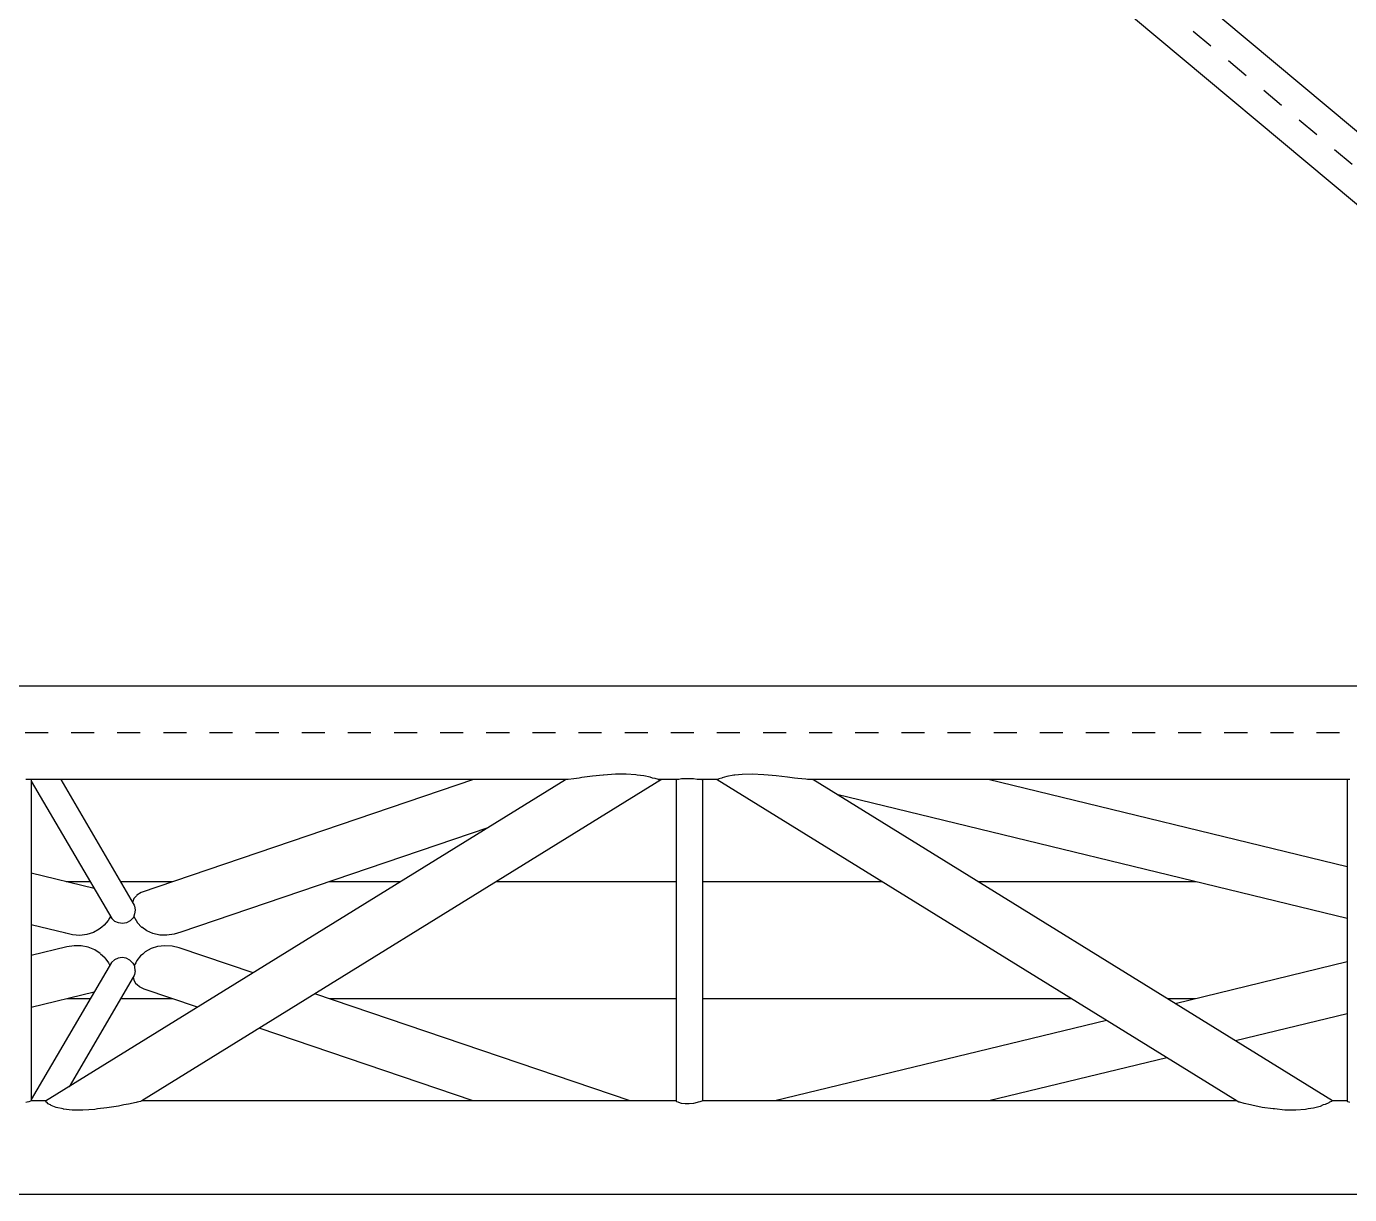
# Model space of a CAD drawing. Header units: millimetres. Extents: x 149919 to 150445, y 136651 to 136866.
# Drawn here: x 150251.52 to 150257.26, y 136724.67 to 136729.74 of the extents above; entities that cross this region are included whole.
import ezdxf

# ---------------------------------------------------------------- set-up
doc = ezdxf.new("R2010")
doc.units = ezdxf.units.MM
doc.header["$LTSCALE"] = 0.25
doc.linetypes.add('CENTER', pattern=[50.8, 31.75, -6.35, 6.35, -6.35])
doc.linetypes.add('XKITLINE00', pattern=[0])

# ---------------------------------------------------------------- blocks, each defined once
blk = doc.blocks.new('çatıı')
at = {"color": 8, "linetype": 'CENTER'}
for p, q in [((10096.38, 9090.27), (11840, 7630.27)), ((11840, 7630.27), (10454.1, 7630.27))]:
    blk.add_line(p, q, dxfattribs=at)
at = {"color": 8, "linetype": 'XKITLINE00'}
for p, q in [((11763.8, 7709.97), (10987.16, 8360.28)), ((11763.8, 7678.19), (10968.19, 8344.39)), ((11718.97, 7650.57), (10454.1, 7650.57)), ((10970.88, 7609.97), (10970.38, 7610.08)), ((11205.36, 7609.97), (10970.88, 7609.97)), ((10971.64, 7609.96), (10970.88, 7609.97)), ((10972.45, 7609.95), (10971.64, 7609.96)), ((10972.26, 7609.97), (10972.23, 7609.95)), ((10972.61, 7609.93), (10972.45, 7609.95)), ((10972.65, 7609.97), (10972.61, 7609.93)), ((10972.73, 7609.97), (10972.73, 7470.61)), ((10972.73, 7609.34), (11007.69, 7549.65)), ((11204.41, 7609.94), (10978.91, 7470.45)), ((10985.48, 7609.97), (11016.96, 7556.21)), ((11164.43, 7609.97), (11020.29, 7560.97)), ((11245.95, 7609.97), (11020.64, 7470.6)), ((11205.35, 7609.97), (11204.41, 7609.94)), ((11204.53, 7609.97), (11204.47, 7609.95)), ((11205.49, 7609.97), (11205.35, 7609.97)), ((11207.89, 7610.37), (11205.49, 7609.97)), ((11210.26, 7610.63), (11207.89, 7610.37)), ((11211.48, 7610.86), (11210.26, 7610.63)), ((11216.02, 7611.47), (11211.48, 7610.86)), ((11220.62, 7611.88), (11216.02, 7611.47)), ((11220.88, 7611.92), (11220.62, 7611.88)), ((11225.99, 7612.29), (11220.88, 7611.92)), ((11230.71, 7612.32), (11225.99, 7612.29)), ((11234.78, 7612.02), (11230.71, 7612.32)), ((11235.47, 7611.88), (11234.78, 7612.02)), ((11238.32, 7611.57), (11235.47, 7611.88)), ((11241.12, 7610.99), (11238.32, 7611.57)), ((11242.03, 7610.63), (11241.12, 7610.99)), ((11243.25, 7610.45), (11242.03, 7610.63)), ((11244.73, 7610.03), (11243.25, 7610.45)), ((11244.73, 7610.03), (11244.78, 7609.97)), ((11253.19, 7609.97), (11244.78, 7609.97)), ((11245.77, 7609.95), (11244.78, 7609.97)), ((11245.83, 7609.93), (11245.77, 7609.95)), ((11245.91, 7609.97), (11245.83, 7609.93)), ((11252.6, 7609.96), (11252.32, 7609.94)), ((11252.32, 7609.94), (11252.32, 7470.49)), ((11252.48, 7609.97), (11252.46, 7609.95)), ((11253.18, 7609.97), (11252.6, 7609.96)), ((11253.41, 7610.05), (11253.18, 7609.97)), ((11254.67, 7610.26), (11253.41, 7610.05)), ((11256.26, 7610.37), (11254.67, 7610.26)), ((11258.02, 7610.37), (11256.26, 7610.37)), ((11259.78, 7610.27), (11258.02, 7610.37)), ((11261.37, 7610.08), (11259.78, 7610.27)), ((11261.87, 7609.97), (11261.37, 7610.08)), ((11270.23, 7609.97), (11261.86, 7609.97)), ((11262.63, 7609.96), (11261.87, 7609.97)), ((11263.44, 7609.95), (11262.63, 7609.96)), ((11263.24, 7609.97), (11263.22, 7609.95)), ((11263.6, 7609.93), (11263.44, 7609.95)), ((11263.64, 7609.97), (11263.6, 7609.93)), ((11263.72, 7609.97), (11263.72, 7470.61)), ((11270.25, 7609.97), (11270.14, 7609.94)), ((11495.54, 7470.51), (11270.14, 7609.94)), ((11270.5, 7609.97), (11270.25, 7609.97)), ((11270.87, 7610.31), (11270.5, 7609.97)), ((11272.16, 7610.62), (11270.87, 7610.31)), ((11272.3, 7610.75), (11272.16, 7610.62)), ((11274.29, 7611.38), (11272.3, 7610.75)), ((11277.28, 7611.84), (11274.29, 7611.38)), ((11277.73, 7611.87), (11277.28, 7611.84)), ((11280.89, 7612.24), (11277.73, 7611.87)), ((11285.33, 7612.33), (11280.89, 7612.24)), ((11290.4, 7612.07), (11285.33, 7612.33)), ((11292.27, 7611.87), (11290.4, 7612.07)), ((11295.62, 7611.63), (11292.27, 7611.87)), ((11300.65, 7611.08), (11295.62, 7611.63)), ((11303.69, 7610.62), (11300.65, 7611.08)), ((11305.14, 7610.5), (11303.69, 7610.62)), ((11308.6, 7610.09), (11305.14, 7610.5)), ((11309.31, 7609.97), (11308.6, 7610.09)), ((11544.18, 7609.97), (11309.29, 7609.97)), ((11310.72, 7609.95), (11309.31, 7609.97)), ((11311.42, 7609.94), (11310.72, 7609.95)), ((11311.44, 7609.97), (11311.42, 7609.94)), ((11536.88, 7470.61), (11311.58, 7609.97)), ((11543.31, 7572.11), (11387.6, 7609.97)), ((11543.59, 7609.96), (11543.31, 7609.94)), ((11543.31, 7609.94), (11543.31, 7470.48)), ((11543.47, 7609.97), (11543.45, 7609.95)), ((11544.17, 7609.97), (11543.59, 7609.96)), ((11544.4, 7610.05), (11544.17, 7609.97)), ((11543.31, 7549.7), (11322.05, 7603.5)), ((11170.63, 7589.05), (11037.55, 7543.81)), ((11000.04, 7562.7), (10972.73, 7569.34)), ((10998.3, 7565.67), (10987.81, 7565.67)), ((11034.12, 7565.67), (11011.34, 7565.67)), ((11020.29, 7560.97), (11018.53, 7559.85)), ((11132.84, 7565.67), (11101.87, 7565.67)), ((11252.32, 7565.67), (11174.33, 7565.67)), ((11341.71, 7565.67), (11263.72, 7565.67)), ((11477.68, 7565.67), (11383.2, 7565.67)), ((11017.24, 7558.33), (11016.61, 7556.67)), ((11016.96, 7556.21), (11016.83, 7556.3)), ((11016.96, 7556.21), (11017.33, 7555.48)), ((11018.29, 7559.52), (11017.24, 7558.33)), ((11017.33, 7555.48), (11017.54, 7555.09)), ((11017.54, 7555.09), (11017.72, 7553.55)), ((11018.53, 7559.85), (11018.29, 7559.52)), ((11006.61, 7549.84), (11006.09, 7548.84)), ((11007.13, 7550.59), (11006.61, 7549.84)), ((11008.93, 7548.48), (11007.69, 7549.65)), ((11016.7, 7549.83), (11015.57, 7548.72)), ((11016.83, 7549.96), (11016.7, 7549.83)), ((11017.11, 7550.45), (11016.83, 7549.96)), ((11017.17, 7550.68), (11017.11, 7550.45)), ((11017.52, 7551.71), (11017.17, 7550.68)), ((11017.17, 7550.69), (11017.44, 7550.01)), ((11017.44, 7550.01), (11017.57, 7549.83)), ((11017.69, 7553.35), (11017.52, 7551.71)), ((11017.57, 7549.83), (11018.72, 7547.86)), ((11017.72, 7553.55), (11017.69, 7553.35)), ((10987.63, 7543.31), (10972.73, 7546.93)), ((10999.66, 7543.67), (10996.8, 7542.78)), ((11002.17, 7545.05), (10999.66, 7543.67)), ((11003.28, 7546.02), (11002.17, 7545.05)), ((11004.32, 7546.8), (11003.28, 7546.02)), ((11006.09, 7548.84), (11004.32, 7546.8)), ((11010.5, 7547.77), (11008.93, 7548.48)), ((11012.24, 7547.56), (11010.5, 7547.77)), ((11013.99, 7547.89), (11012.24, 7547.56)), ((11015.57, 7548.72), (11013.99, 7547.89)), ((11018.72, 7547.86), (11020.53, 7546.02)), ((11020.53, 7546.02), (11020.59, 7545.96)), ((11022.8, 7544.35), (11020.59, 7545.96)), ((11025.44, 7543.19), (11022.8, 7544.35)), ((11037.55, 7543.81), (11034.6, 7542.86)), ((10987.63, 7543.31), (10987.54, 7543.34)), ((10990.63, 7542.59), (10987.63, 7543.31)), ((10991.25, 7537.9), (10988.12, 7537.43)), ((10993.74, 7542.41), (10990.63, 7542.59)), ((10994.41, 7537.83), (10991.25, 7537.9)), ((10996.8, 7542.78), (10993.74, 7542.41)), ((11028.39, 7542.54), (11025.44, 7543.19)), ((11030.57, 7537.93), (11027.49, 7537.56)), ((11031.49, 7542.43), (11028.39, 7542.54)), ((11033.74, 7537.75), (11030.57, 7537.93)), ((11034.6, 7542.86), (11031.49, 7542.43)), ((10988.12, 7537.43), (10972.73, 7533.68)), ((10997.45, 7537.22), (10994.41, 7537.83)), ((11000.21, 7536.11), (10997.45, 7537.22)), ((11002.56, 7534.54), (11000.21, 7536.11)), ((11002.56, 7534.54), (11002.77, 7534.31)), ((11004.63, 7532.66), (11002.77, 7534.31)), ((11004.63, 7532.66), (11006.17, 7530.52)), ((11010.38, 7532.58), (11008.81, 7531.86)), ((11012.12, 7532.79), (11010.38, 7532.58)), ((11013.87, 7532.47), (11012.12, 7532.79)), ((11015.45, 7531.64), (11013.87, 7532.47)), ((11020.07, 7533.55), (11018.45, 7531.52)), ((11021.04, 7534.31), (11020.07, 7533.55)), ((11022.14, 7535.3), (11021.04, 7534.31)), ((11024.63, 7536.67), (11022.14, 7535.3)), ((11027.49, 7537.56), (11024.63, 7536.67)), ((11036.82, 7537.04), (11033.74, 7537.75)), ((11068.91, 7526.13), (11036.82, 7537.04)), ((11007.57, 7530.7), (10972.73, 7471.21)), ((11006.17, 7530.52), (11006.8, 7529.4)), ((11008.81, 7531.86), (11007.57, 7530.7)), ((11016.6, 7530.51), (11015.45, 7531.64)), ((11016.71, 7530.4), (11016.6, 7530.51)), ((11016.71, 7530.4), (11017.28, 7529.42)), ((11017.28, 7529.42), (11017.49, 7528.8)), ((11017.33, 7529.33), (11017.32, 7529.3)), ((11018.01, 7530.51), (11017.33, 7529.33)), ((11017.49, 7528.8), (11017.66, 7527.15)), ((11017.7, 7526.96), (11017.51, 7525.42)), ((11017.66, 7527.15), (11017.7, 7526.96)), ((11018.45, 7531.52), (11018.01, 7530.51)), ((11543.31, 7530.91), (11468.72, 7512.77)), ((11016.94, 7524.3), (10989.1, 7476.76)), ((11016.88, 7524.18), (11017.02, 7523.71)), ((11017.31, 7525.03), (11016.94, 7524.3)), ((11017.02, 7523.71), (11017.12, 7523)), ((11017.12, 7523), (11018.11, 7521.33)), ((11017.51, 7525.42), (11017.31, 7525.03)), ((11018.66, 7520.88), (11018.11, 7521.33)), ((11019.6, 7520.01), (11018.66, 7520.88)), ((11000, 7517.78), (10972.73, 7511.15)), ((11021.65, 7519.06), (11019.6, 7520.01)), ((11044.78, 7511.2), (11021.65, 7519.06)), ((11232.32, 7470.57), (11095.68, 7517.02)), ((10998.3, 7514.87), (10988.07, 7514.87)), ((11033.98, 7514.87), (11011.42, 7514.87)), ((11252.32, 7514.87), (11102.01, 7514.87)), ((11423.83, 7514.87), (11263.72, 7514.87)), ((11477.35, 7514.87), (11465.32, 7514.87)), ((11438.93, 7505.53), (11295.16, 7470.57)), ((11543.31, 7508.37), (11494.87, 7496.6)), ((11164.29, 7470.57), (11071.56, 7502.1)), ((11465.09, 7489.35), (11387.85, 7470.57)), ((10970.88, 7470.04), (10970.38, 7469.84)), ((10971.64, 7470.18), (10970.88, 7470.04)), ((10972.45, 7470.45), (10971.64, 7470.18)), ((10972.61, 7470.62), (10972.45, 7470.45)), ((10979.1, 7470.57), (10972.57, 7470.57)), ((10972.73, 7470.61), (10972.59, 7470.6)), ((10972.73, 7470.61), (10972.61, 7470.62)), ((10978.91, 7470.45), (10979.17, 7470.06)), ((10979.27, 7470.03), (10979.17, 7470.06)), ((10979.27, 7470.03), (10979.87, 7469.32)), ((10981.07, 7468.85), (10979.87, 7469.32)), ((11014.87, 7469.18), (11012.84, 7468.85)), ((11018.23, 7469.93), (11014.87, 7469.18)), ((11018.56, 7470.03), (11018.23, 7469.93)), ((11020.13, 7470.37), (11018.56, 7470.03)), ((11020.6, 7470.61), (11020.13, 7470.37)), ((11252.32, 7470.57), (11020.52, 7470.57)), ((11020.64, 7470.6), (11020.58, 7470.6)), ((11020.64, 7470.6), (11020.6, 7470.61)), ((11252.32, 7470.49), (11252.6, 7470.21)), ((11253.18, 7470.03), (11252.6, 7470.21)), ((11253.41, 7469.89), (11253.18, 7470.03)), ((11254.67, 7469.52), (11253.41, 7469.89)), ((11256.26, 7469.32), (11254.67, 7469.52)), ((11258.02, 7469.31), (11256.26, 7469.32)), ((11259.78, 7469.49), (11258.02, 7469.31)), ((11261.37, 7469.84), (11259.78, 7469.49)), ((11261.87, 7470.03), (11261.37, 7469.84)), ((11262.63, 7470.17), (11261.87, 7470.03)), ((11263.44, 7470.45), (11262.63, 7470.17)), ((11263.6, 7470.61), (11263.44, 7470.45)), ((11495.45, 7470.57), (11263.56, 7470.57)), ((11263.72, 7470.61), (11263.58, 7470.6)), ((11263.72, 7470.61), (11263.6, 7470.61)), ((11496.33, 7470.12), (11495.54, 7470.51)), ((11496.73, 7470.03), (11496.33, 7470.12)), ((11498.61, 7469.43), (11496.73, 7470.03)), ((11501.35, 7468.85), (11498.61, 7469.43)), ((11533.77, 7469.07), (11532.89, 7468.85)), ((11535.38, 7469.81), (11533.77, 7469.07)), ((11535.54, 7470.03), (11535.38, 7469.81)), ((11536.46, 7470.31), (11535.54, 7470.03)), ((11536.65, 7470.61), (11536.46, 7470.31)), ((11543.31, 7470.57), (11536.62, 7470.57)), ((11536.88, 7470.61), (11536.65, 7470.61)), ((11536.88, 7470.61), (11536.78, 7470.58)), ((11543.31, 7470.48), (11543.59, 7470.2)), ((11544.17, 7470.03), (11543.59, 7470.2)), ((11544.4, 7469.89), (11544.17, 7470.03)), ((10981.4, 7468.54), (10981.07, 7468.85)), ((10983.57, 7467.68), (10981.4, 7468.54)), ((10986.6, 7467.11), (10983.57, 7467.68)), ((10986.72, 7467.07), (10986.6, 7467.11)), ((10990.48, 7466.6), (10986.72, 7467.07)), ((10995.06, 7466.56), (10990.48, 7466.6)), ((11000.25, 7466.94), (10995.06, 7466.56)), ((11001.43, 7467.11), (11000.25, 7466.94)), ((11005.48, 7467.54), (11001.43, 7467.11)), ((11010.51, 7468.34), (11005.48, 7467.54)), ((11012.84, 7468.85), (11010.51, 7468.34)), ((11501.97, 7468.68), (11501.35, 7468.85)), ((11506.42, 7467.79), (11501.97, 7468.68)), ((11511.19, 7467.15), (11506.42, 7467.79)), ((11511.78, 7467.11), (11511.19, 7467.15)), ((11516.26, 7466.64), (11511.78, 7467.11)), ((11521.01, 7466.54), (11516.26, 7466.64)), ((11525.15, 7466.86), (11521.01, 7466.54)), ((11526.3, 7467.11), (11525.15, 7466.86)), ((11528.72, 7467.44), (11526.3, 7467.11)), ((11531.62, 7468.21), (11528.72, 7467.44)), ((11532.89, 7468.85), (11531.62, 7468.21)), ((11718.96, 7429.97), (10454.1, 7429.97))]:
    blk.add_line(p, q, dxfattribs=at)

msp = doc.modelspace()

# ---------------------------------------------------------------- block references
at = {"xscale": 0.009999943142843078, "yscale": 0.009999943142843078, "zscale": 0.009999943142843078}
msp.add_blockref('çatıı', (150141.8141, 136650.3731), dxfattribs=at)

doc.saveas('drawing.dxf')
